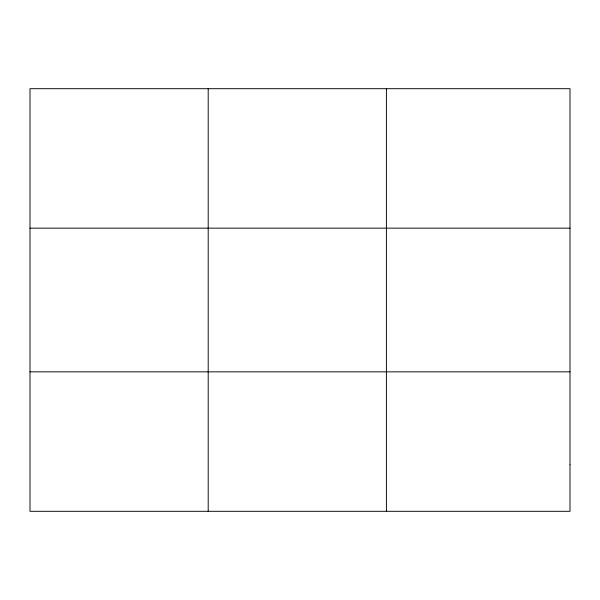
<?xml version="1.0" encoding="UTF-8"?>
<svg xmlns="http://www.w3.org/2000/svg" width="600" height="600" viewBox="0 0 600 600"><rect width="100%" height="100%" fill="white"/><g stroke="black" fill="none" stroke-linecap="round" stroke-linejoin="round"><path stroke-width="0.9" d="M208.2 88.695L208.2 511.305M386.4 88.695L386.4 511.305M30 228.157L570 228.157M30 371.843L570 371.843M570 464.82L570 511.305L30 511.305L30 88.695L570 88.695L570 464.82"/></g></svg>
